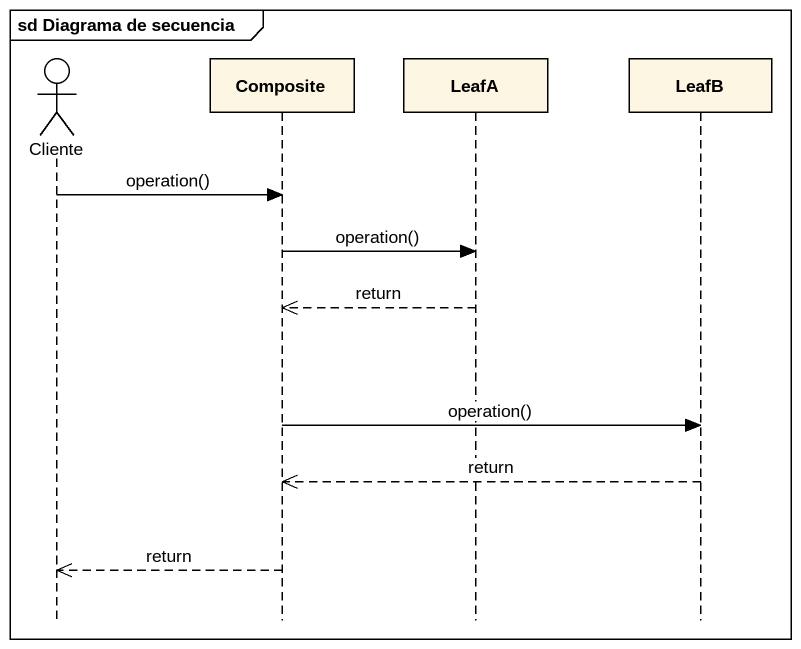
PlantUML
@startuml
mainframe sd Diagrama de secuencia
hide footbox
actor Cliente
participant Composite
participant LeafA
participant LeafB

Cliente -> Composite : operation()
Composite -> LeafA : operation()
LeafA -->> Composite : return
Composite -> LeafB : operation()
LeafB -->> Composite : return
Composite -->> Cliente : return
@enduml
